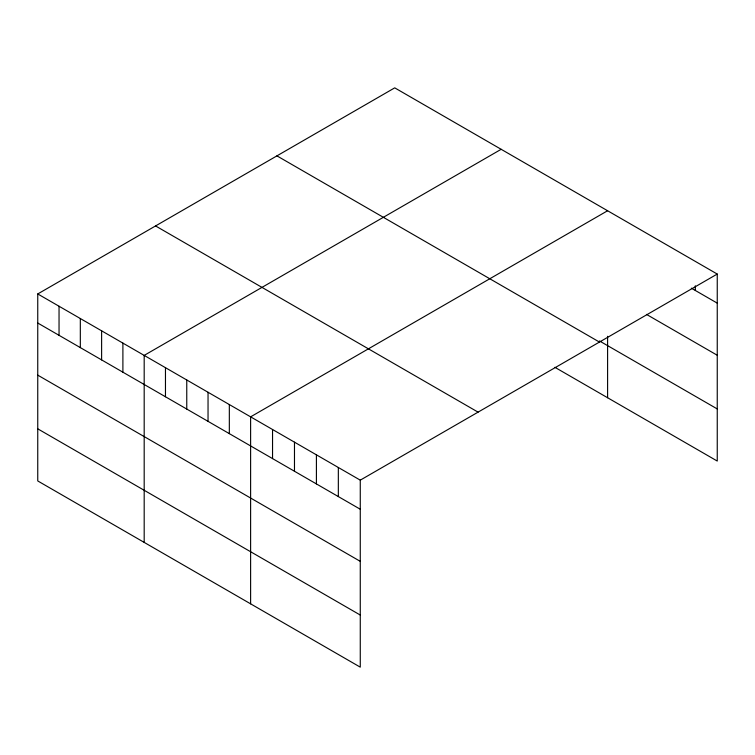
<?xml version="1.0" encoding="UTF-8"?>
<svg xmlns="http://www.w3.org/2000/svg" width="755" height="755" viewBox="0 0 755 755"><rect width="100%" height="100%" fill="white"/><g stroke="black" fill="none" stroke-linecap="round" stroke-linejoin="round"><path stroke-width="1.13" d="M37.75 293.95L360.267 480.152L360.267 667.146L37.75 480.944L37.75 293.95L394.733 87.854L717.25 274.056L717.25 461.05L554.887 367.308M501.16 149.301L144.186 355.397L144.186 542.392M607.596 210.749L250.613 416.845L250.613 603.84M360.267 480.152L717.25 274.056M691.335 288.174L717.25 303.132M646.469 314.382L717.25 355.246M599.479 340.949L717.25 408.936M276.925 155.86L599.451 342.072M155.549 225.934L478.075 412.145M37.75 323.027L360.267 509.238M37.75 375.141L360.267 561.342M37.75 428.831L360.267 615.042M695.317 285.815L695.317 290.467M607.596 336.286L607.596 397.743M338.334 467.496L338.334 496.573M316.411 454.831L316.411 483.908M294.478 442.166L294.478 471.252M272.546 429.51L272.546 458.587M229.331 404.557L229.331 433.634M208.04 392.27L208.04 421.347M186.759 379.973L186.759 409.059M165.468 367.685L165.468 396.762M122.895 343.11L122.895 372.187M101.614 330.822L101.614 359.899M80.323 318.525L80.323 347.611M59.041 306.237L59.041 335.314"/></g></svg>
